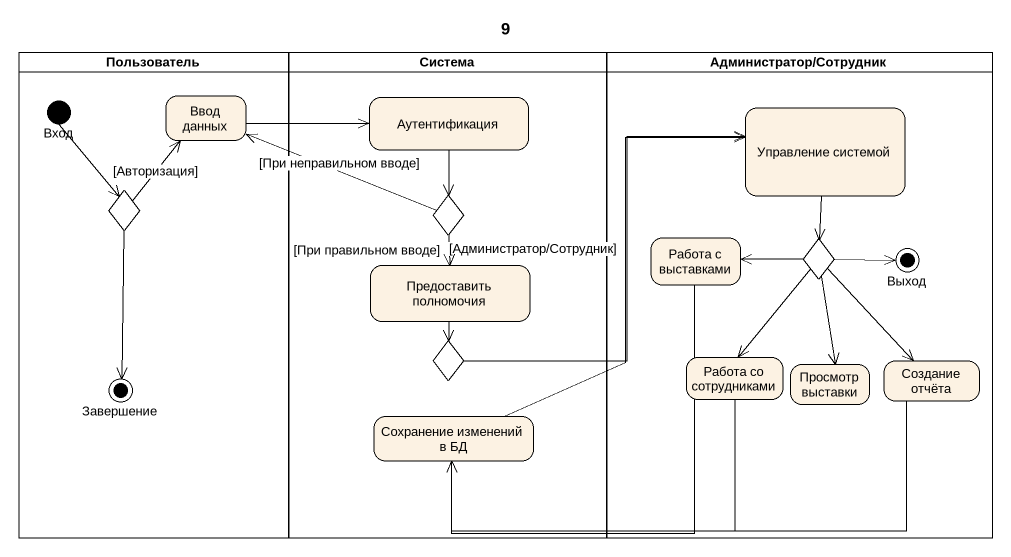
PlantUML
@startuml
title 9
hide empty description
state Пользователь <<partition>> {
  state Вход <<start>>
  state "Ввод данных" as Ввод_данных
  state choice1 <<choice>>
  state Завершение <<end>>
}
state Система <<partition>> {
  state Аутентификация
  state choice2 <<choice>>
  state "Предоставить полномочия" as Предоставить_полномочия
  state choice4 <<choice>>
  state "Сохранение изменений в БД" as Сохранение_изменений_в_БД
}
state "Администратор/Сотрудник" as Администратор_Сотрудник <<partition>> {
  state "Управление системой" as Управление_системой
  state "Работа с выставками" as Работа_с_выставками
  state choice3 <<choice>>
  state Выход <<end>>
  state "Работа со сотрудниками" as Работа_со_сотрудниками
  state "Просмотр выставки" as Просмотр_выставки
  state "Создание отчёта" as Создание_отчёта
}
Вход --> choice1
Ввод_данных -right-> Аутентификация
Аутентификация --> choice2
Управление_системой --> choice3
choice1 -up-> Ввод_данных : [Авторизация]
choice1 --> Завершение
choice2 -left-> Ввод_данных : [При неправильном вводе]
choice2 --> Предоставить_полномочия : [При правильном вводе]
Работа_с_выставками --> Сохранение_изменений_в_БД
Предоставить_полномочия --> choice4
choice3 -left-> Работа_с_выставками
choice3 -right-> Выход
choice3 --> Работа_со_сотрудниками
choice3 --> Просмотр_выставки
choice3 --> Создание_отчёта
choice4 -right-> Управление_системой : [Администратор/Сотрудник]
Работа_со_сотрудниками -left-> Сохранение_изменений_в_БД
Создание_отчёта -left-> Сохранение_изменений_в_БД
Сохранение_изменений_в_БД -up-> Управление_системой
@enduml
